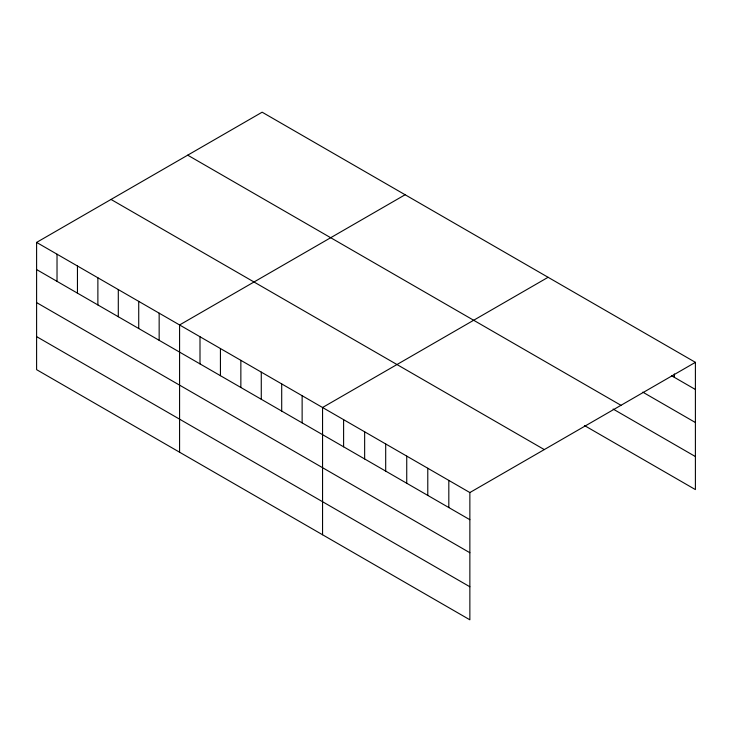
<?xml version="1.0" encoding="UTF-8"?>
<svg xmlns="http://www.w3.org/2000/svg" width="732" height="732" viewBox="0 0 732 732"><rect width="100%" height="100%" fill="white"/><g stroke="black" fill="none" stroke-linecap="round" stroke-linejoin="round"><path stroke-width="1.1" d="M36.6 242.411L469.862 492.554L469.862 619.803L36.6 369.66L36.6 242.411L262.138 112.197L695.4 362.34L695.4 489.589L584.438 425.53M405.116 194.749L179.578 324.962L179.578 452.202M548.094 277.291L322.556 407.504L322.556 534.753M469.862 492.554L695.4 362.34M671.482 375.681L695.4 389.488M642.788 392.142L695.4 422.52M187.712 155.166L620.974 405.308M613.132 409.06L695.4 456.558M111.026 199.443L544.288 449.585M36.6 269.559L469.862 519.702M36.6 302.591L469.862 552.733M36.6 336.619L469.862 586.762M674.355 373.942L674.355 377.337M448.817 480.402L448.817 507.551M427.781 468.251L427.781 495.399M406.736 456.109L406.736 483.248M385.691 443.958L385.691 471.097M364.646 431.807L364.646 458.946M343.601 419.656L343.601 446.804M302.133 395.71L302.133 422.858M281.701 383.925L281.701 411.064M261.278 372.13L261.278 399.269M240.855 360.336L240.855 387.484M220.433 348.542L220.433 375.69M200.001 336.747L200.001 363.896M159.155 313.168L159.155 340.307M138.723 301.374L138.723 328.522M118.3 289.579L118.3 316.727M97.878 277.785L97.878 304.933M77.455 266L77.455 293.139M57.023 254.205L57.023 281.344"/></g></svg>
